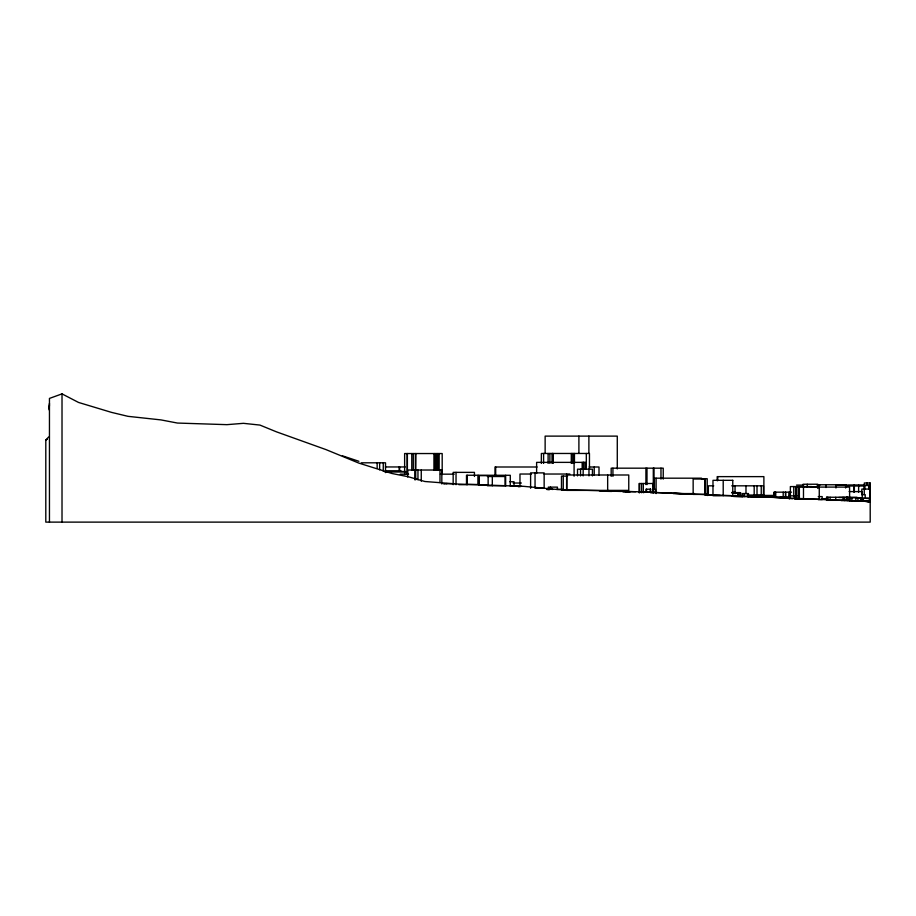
<?xml version="1.0" encoding="UTF-8"?>
<svg xmlns="http://www.w3.org/2000/svg" width="916" height="916" viewBox="0 0 916 916"><rect width="100%" height="100%" fill="white"/><g stroke="black" fill="none" stroke-linecap="round" stroke-linejoin="round"><path stroke-width="1.37" d="M49.166 408.605L49.453 404.838M49.453 403.303L49.075 409.853M48.617 437.012L45.8 440.046L45.8 522.12L870.2 522.12L870.2 482.984L864.326 482.984L864.326 485.824M870.2 501.441L639.288 491.812L556.825 489.453L523.837 486.35L457.863 484.06L424.875 481.507L408.376 476.778L391.888 473.48L358.9 463.118L325.913 449.573L276.426 431.825L259.938 425.081L243.438 423.329L226.95 424.658L177.464 423.055L160.976 419.906L127.988 416.333L111.489 412.372L78.501 402.433L62.013 393.88L49.453 398.414L49.453 522.12M47.414 439.153L45.8 440.046M546.955 489.064L548.089 488.755M552.428 489.11L551.718 489.293L552.588 489.499M443.905 484.117L447.042 483.522M518.319 486.751L521.651 486.259M641.051 492.304L644.875 492.373M711.56 494.984L705.263 494.743L707.69 495.121M713.232 495.361L720.216 495.396M361.213 462.809L385.522 462.809L385.522 472.61M385.407 466.954L405.307 466.954M537.097 467L494.984 467L494.984 475.209M589.114 467L599.007 467L599.007 475.209M385.499 470.95L401.162 470.95M385.281 471.5L405.754 471.5M384.823 471.82L405.994 471.82M531.417 474.03L519.979 474.03L519.979 486.625M544.024 474.03L569.866 474.03M400.223 474.167L408.582 474.167M440.39 474.167L454.267 474.167M566.592 474.992L628.765 474.992L628.765 490.381L566.592 490.381L566.649 474.03M567.554 476.102L561.474 476.102L561.474 490.083M487.369 476.515L505.037 476.515L505.037 485.755L487.369 485.755M701.564 478.186L654.39 478.186L654.39 489.373M701.267 478.736L707.221 478.736L707.221 494.125L704.393 494.125M509.765 481.747L514.025 481.747L514.025 485.434M513.12 483.03L521.399 483.03M446.298 483.751L454.164 483.751M458.859 484.679L467.355 484.679M846.59 484.759L818.961 484.759L818.961 487.552M796.542 485.114L803.675 485.114M817.061 485.171L819.9 485.171M870.2 485.205L835.953 485.205L835.953 487.999M848.17 485.446L862.849 485.446M510.555 485.686L518.754 485.686M713.736 485.824L708.343 485.824L708.343 495.064L712.453 495.064M731.724 485.824L763.475 485.824L763.475 495.064L747.342 495.064M847.243 485.869L864.967 485.869M811.633 486.579L790.359 486.579L790.359 496.151M810.534 487.094L849.567 487.094L849.624 498.19M870.2 489.064L861.842 489.064L861.842 494.537M870.2 489.247L869.685 501.567M546.852 489.419L549.68 489.419M556.756 489.419L562.413 489.419M849.143 491.594L862.196 491.594L862.288 498.361M791.55 492.167L773.986 492.167L773.986 497.09M731.953 492.327L735.376 492.327M652.913 492.499L652.719 489.419L655.444 489.407L655.444 492.487L653.245 492.487L653.245 489.407M732.17 492.602L739.968 492.602L739.968 495.682L737.62 495.682M736.624 492.888L740.769 492.888L740.769 495.968L737.586 495.968M731.976 493.083L738.204 493.083L738.204 496.163L732.697 496.163M673.157 493.575L694.454 493.575M704.37 494.606L707.175 494.606M861.83 494.663L865.219 494.663L865.219 498.361M754.418 495.43L774.031 495.43M747.731 495.888L760.097 496.014M789.352 495.854L797.023 495.854M818.251 496.598L822.179 496.598L822.179 499.678L818.251 499.678M856.975 497.251L826.518 497.251L826.518 500.331L849.991 500.331M838.793 497.502L849.991 497.502L849.991 500.583L841.083 500.583M849.258 497.789L860.01 497.789M866.067 498.396L870.2 498.487M797.023 498.934L794.367 498.934L794.367 495.854M799.359 499.22L795.638 499.22L795.638 486.911L819.259 486.98L819.259 499.3L799.382 499.3L799.359 486.911M822.671 499.403L826.919 499.403M849.258 500.857L855.945 500.857M861.143 501.063L855.83 501.063L855.83 497.995L861.143 497.995L861.143 501.063L870.2 501.602L867.475 501.464M870.2 501.338L860.662 501.315L860.662 498.247L869.353 498.247L869.353 501.315M707.667 494.892L705.263 494.926M742.487 496.495L731.689 496.243M748.074 496.506L789.752 497.148M599.373 490.827L621.392 491.457M635.612 491.72L622.8 491.503M600.827 491.194L611.751 491.434M742.292 496.781L733.533 496.472M747.662 496.884L770.7 497.067L785.161 498.373M794.905 498.819L799.874 498.945M764.642 496.014L761.265 495.922L762.398 496.06M861.189 501.155L870.2 501.602L865.357 501.35L866.948 501.441M622.8 491.755L629.819 491.972L625.857 492.224M790.348 497.926L779.974 497.319L790.462 497.468M789.798 498.155L784.806 498.075L792.706 498.773M562.138 490.094L567.416 490.266M650.452 492.579L653.245 492.682M868.334 501.533L870.2 501.602L868.906 501.533M625.972 492.201L629.532 492.339M646.582 492.304L642.002 492.064L646.891 492.144M868.769 501.533L867.578 501.476L870.2 501.602L868.998 501.544M666.035 492.968L686.05 493.884M655.787 492.545L665.085 492.957M674.348 493.335L688.775 493.976M869.364 501.567L870.2 501.602M688.775 494.01L693.801 494.205M653.177 492.419L655.18 492.51M650.337 492.465L653.062 492.59M827.091 499.266L822.076 499.014L826.072 499.254M546.566 489.35L549.291 489.659M342.401 455.802L358.9 461.298M870.028 482.984L869.96 501.476M869.147 485.205L869.147 489.396M868.929 485.205L868.929 489.396M867.017 482.984L867.017 485.824M864.899 485.205L864.899 489.396M864.269 489.064L864.269 494.537M863.948 485.205L863.948 489.396M863.376 498.247L863.376 501.315M862.483 498.247L862.483 501.315M858.67 485.205L858.578 492.201M857.926 497.995L857.926 501.063M854.353 485.205L854.353 492.201M854.01 485.205L854.01 492.201M851.869 497.789L851.869 500.857M849.315 497.251L849.315 500.331M847.598 497.502L847.598 500.583M847.197 497.251L847.197 500.331M846.968 497.251L846.968 500.331M846.693 497.251L846.693 500.331M845.628 485.205L845.628 487.999M844.541 497.502L844.541 500.583M843.075 497.319L843.075 500.399M835.747 497.319L835.747 500.399M830.125 497.251L830.125 500.331M828.11 497.251L828.11 500.331M827.148 497.251L827.148 500.331M826.805 497.251L826.805 500.331M826.003 484.759L826.003 487.552M817.782 488.423L817.782 484.232L803.092 484.232L803.092 487.026M807.259 484.232L807.259 487.026M803.481 486.98L803.481 499.3M798.088 486.911L798.088 499.22M796.004 486.911L796.004 499.22M793.76 486.579L793.76 496.151M789.306 492.167L789.352 498.934M789.203 492.167L789.203 498.327M785.688 492.167L785.688 498.327M785.447 492.167L785.447 498.327M783.226 492.167L783.191 497.09M775.726 492.167L775.726 497.09M775.348 492.167L775.348 497.09M774.352 492.167L774.352 497.09M763.887 495.476L763.887 476.629L717.194 476.629L717.194 480.671M761.242 485.824L761.242 495.064M757.017 485.824L757.017 495.064M754.189 485.824L754.189 495.064M745.979 485.824L745.979 493.735M744.147 493.564L744.147 496.644M738.514 492.888L738.514 495.968M737.941 492.602L737.941 495.682M735.044 485.824L735.044 493.735M723.205 480.316L723.205 495.705M717.72 476.629L717.72 480.671M707.667 493.071L707.667 495.533M704.977 479.011L704.977 494.4M663.241 479.114L663.241 468.179L611.178 468.179L611.178 476.377M660.974 468.179L660.974 479.114M656.108 478.186L656.108 493.575M654.035 468.179L654.035 484.587M653.303 468.179L653.303 484.587M652.856 483.511L653.36 492.739L653.36 483.511L639.093 483.511L639.093 492.739M650.234 489.19L650.234 492.27M646.994 468.179L646.994 484.587M646.524 489.19L646.524 492.27M645.906 468.179L645.906 484.587M643.318 483.511L643.318 492.739M641.532 483.511L641.532 492.739M639.597 483.511L639.597 492.739M617.281 468.923L617.281 436.119L545.135 436.119L545.135 453.225M612.93 468.179L612.93 476.377M607.663 474.992L607.663 490.381M594.221 467L594.221 475.209M592.434 475.908L592.434 469.175L577.515 469.175L577.515 475.908M589.457 469.095L589.457 453.466L541.356 453.466L541.356 463.416M588.885 436.119L588.885 453.225M588.977 469.175L588.977 475.908M586.32 453.466L586.32 469.095M586.022 469.301L586.022 462.374L536.616 462.374L536.616 473.457M584.122 462.374L584.122 469.301M583.355 462.374L583.355 469.301M583.274 462.374L583.137 475.908M582.175 462.374L582.175 469.301M580.549 469.175L580.549 475.908M578.901 436.119L578.901 453.225M574.458 453.466L574.458 463.416M574.092 462.374L574.092 476.228M573.737 453.466L573.737 463.416M572.26 453.466L572.26 463.416M571.298 453.466L571.298 463.416M566.821 474.992L566.821 490.381M563.26 476.102L563.26 490.083M557.42 489.178L557.42 487.129L548.329 487.129L548.329 489.178M553.035 453.466L553.035 463.416M552.623 453.466L552.623 463.416M552.085 453.466L552.085 463.416M550.493 487.129L550.493 489.178M549.886 453.466L549.886 463.416M548.1 453.466L548.1 463.416M543.6 453.466L543.6 463.416M535.047 472.885L535.047 488.274L544.15 488.274L544.15 472.885L530.604 472.885L530.604 488.274M510.292 486.236L510.292 475.29L466.496 475.244L466.496 484.484L478.072 484.484L478.072 475.244M505.655 475.29L505.655 486.236M495.682 467L495.682 475.209M492.316 476.515L492.316 485.755M479.183 475.656L479.183 484.896M474.442 476.469L474.442 472.37L453.168 472.37L453.168 484.679M467.183 475.244L467.183 484.484M456.031 472.37L456.031 484.679M442.188 474.534L442.188 453.546L404.632 453.546L404.632 474.534M441.833 484.003L441.833 470.022L407.757 470.022L407.757 477.018M439.989 470.022L439.989 482.606M439.153 453.546L439.153 470.332M437.974 453.546L437.974 470.332M437.15 453.546L437.15 470.332M435.993 453.546L435.993 470.332M434.688 453.546L434.688 470.332M433.944 453.546L433.944 470.332M421.257 470.022L421.257 481.209M417.959 470.022L417.959 479.812M415.933 453.546L415.795 470.332M415.704 470.022L415.704 479.812M415.349 453.546L415.349 470.332M414.765 470.022L414.765 479.812M413.288 453.546L413.288 470.332M411.776 453.546L411.776 470.332M407.38 453.546L407.38 474.534M407.208 453.546L407.208 474.534M399.651 466.954L399.651 471.213M399.147 466.954L399.147 471.213M383.266 462.809L383.266 471.202M379.648 462.809L379.648 469.805M377.152 462.809L377.152 468.408M62.013 393.88L62.013 522.12M707.862 494.548L705.263 494.686L708.847 494.64L707.862 494.548M488.136 475.656L478.53 475.656L478.53 484.896L488.136 484.896L488.136 475.656M705.389 479.011L693.149 479.011L693.149 494.4L705.389 494.4L705.389 479.011M732.766 480.316L712.98 480.316L712.98 495.705L732.766 495.705L732.766 480.316M650.623 489.19L646.02 489.19L646.02 492.27L650.623 492.27L650.623 489.19M748.452 493.564L742.372 493.564L742.372 496.644L748.452 496.644L748.452 493.564"/></g></svg>
